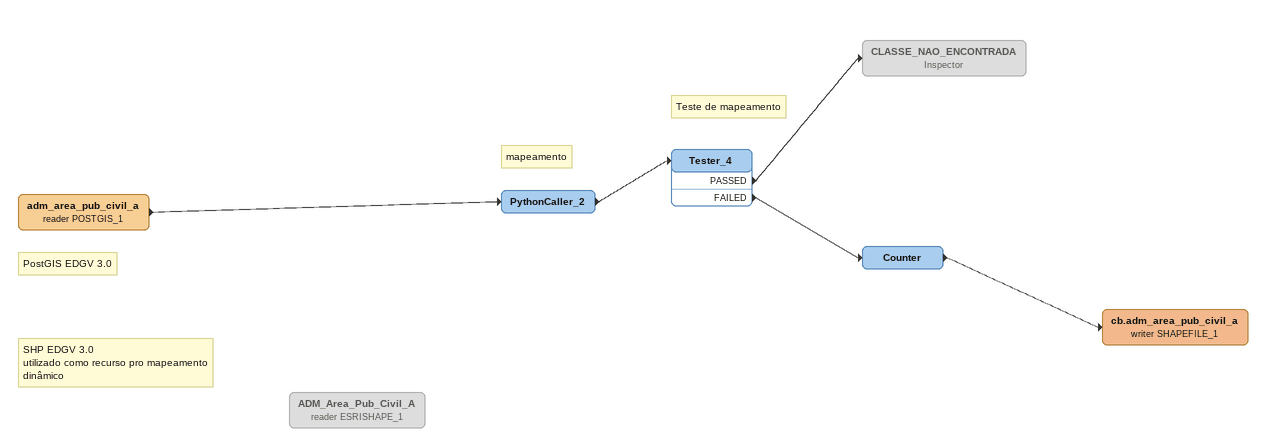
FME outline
Note: PostGIS EDGV 3.0
adm_area_pub_civil_a (reader POSTGIS_1)
    -> PythonCaller_2
Note: mapeamento
PythonCaller_2
    -> Tester_4
Note: Teste de mapeamento
Tester_4
    PASSED -> CLASSE_NAO_ENCONTRADA
    FAILED -> Counter
CLASSE_NAO_ENCONTRADA: Inspector [off]
Counter
    -> cb.adm_area_pub_civil_a (writer SHAPEFILE_1)
cb.adm_area_pub_civil_a (writer SHAPEFILE_1)
Note: SHP EDGV 3.0 / utilizado como recurso pro mapeamento dinâmico
ADM_Area_Pub_Civil_A (reader ESRISHAPE_1) [off]
